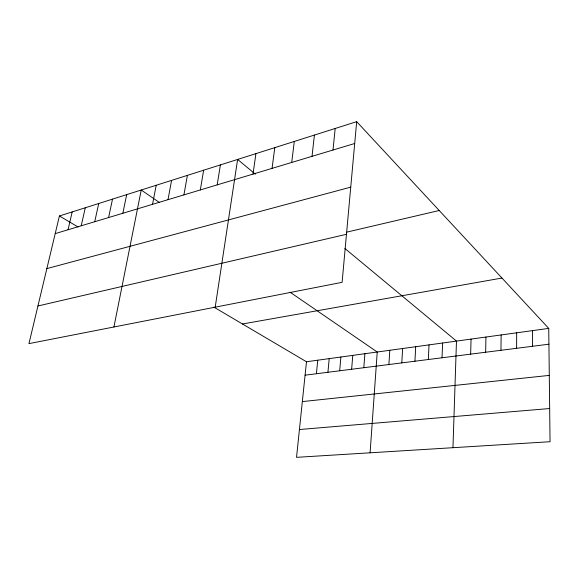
<?xml version="1.0" encoding="UTF-8"?>
<svg xmlns="http://www.w3.org/2000/svg" width="579" height="579" viewBox="0 0 579 579"><rect width="100%" height="100%" fill="white"/><g stroke="black" fill="none" stroke-linecap="round" stroke-linejoin="round"><path stroke-width="0.87" d="M516.606 348.297L516.663 332.816M500.958 350.288L501.139 334.952M485.651 352.235L485.94 337.043M470.662 354.138L471.053 339.091M452.959 447.697L456.476 341.096L344.896 248.478M442.03 357.779L442.617 343.007M428.351 359.516L429.025 344.881M414.94 361.216L415.7 346.712M401.79 362.888L402.629 348.515M388.885 364.531L389.812 350.281M370.097 452.8L377.233 352.01L290.144 292.229M363.815 367.716L364.893 353.711M351.634 369.264L352.777 355.376M339.678 370.784L340.886 357.019M356.678 121.662L342.109 282.328L28.95 343.622L59.42 215.974L356.678 121.662L548.74 328.394L550.05 441.719L296.528 457.338L306.486 361.752L213.962 307.159M327.931 372.275L329.212 358.625M316.409 373.737L317.748 360.203M332.997 150.026L335.19 128.48M312.016 156.344L314.411 135.073M291.707 162.453L294.291 141.457M272.05 168.366L274.808 147.638M253.009 174.098L255.925 153.63M215.207 307.167L237.622 159.435L255.382 174.178M217.183 184.882L220.389 164.906M200.312 189.955L203.642 170.219M183.934 194.884L187.379 175.379M168.011 199.675L171.572 180.395M152.538 204.329L156.2 185.273M113.925 326.99L141.24 190.013L159.464 202.52M122.842 213.267L126.692 194.631M108.591 217.552L112.521 199.125M94.717 221.728L98.727 203.504M81.205 225.796L85.287 207.767M68.04 229.754L72.187 211.921M55.208 233.619L354.695 143.498M46.856 268.605L350.736 187.147M346.937 232.092L439.208 210.503M37.932 305.987L346.466 234.3M242.478 323.979L501.964 278.05M306.486 361.752L548.74 328.394M305.09 375.178L548.928 344.194M302.332 401.602L549.283 375.395M299.423 429.524L549.666 408.535M59.42 215.974L78.093 226.99M532.528 330.631L532.586 346.271"/></g></svg>
